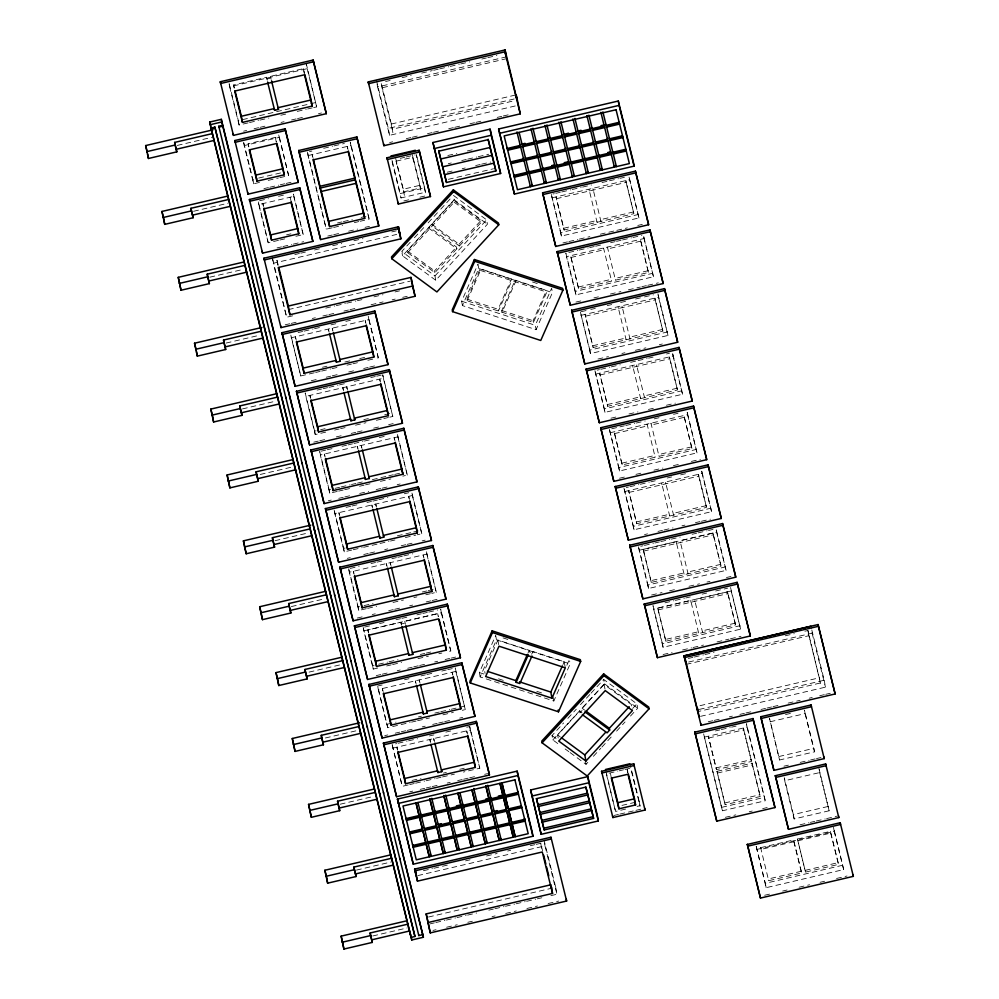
<?xml version="1.0" encoding="UTF-8"?>
<svg xmlns="http://www.w3.org/2000/svg" width="999" height="999" viewBox="0 0 999 999"><rect width="100%" height="100%" fill="white"/><g stroke="black" fill="none" stroke-linecap="round" stroke-linejoin="round"><path stroke-width="0.75" stroke-dasharray="5 3.75" d="M462.437 305.594L461.65 301.236L477.972 264.161L478.758 268.531L462.437 305.594L536.101 329.682L552.422 292.62L551.635 288.249L535.314 325.312L536.101 329.682M515.159 280.17L515.472 281.88L502.11 312.225L501.81 310.514L515.159 280.17L546.465 290.409L546.778 292.12L533.416 322.465L467.12 300.786L466.82 299.076L480.169 268.731L511.476 278.971L511.788 280.682L498.426 311.014L498.126 309.303L511.476 278.971M467.12 300.786L480.482 270.442L480.169 268.731M533.416 322.465L533.116 320.741L546.465 290.409M480.157 676.922L479.37 672.564L495.691 635.489L496.478 639.86L480.157 676.922L553.821 701.011L570.142 663.948L569.617 661.038M565.297 667.856L564.198 661.738L532.892 651.498L533.191 653.209L529.507 652.01L529.208 650.299L497.902 640.059L484.54 670.404L485.089 673.463M527.996 653.059L529.208 650.299M531.668 654.258L532.892 651.498M562.974 664.497L564.198 661.738M566.845 665.284L569.355 659.577M410.189 242.307L401.76 251.461L434.965 275.911L435.739 280.269L487.412 224.213L486.625 219.855L453.421 195.404L454.195 199.763L487.412 224.213M414.41 237.737L423.901 227.435M428.121 222.864L439.722 210.277M440.771 209.128L452.372 196.541M435.739 280.269L402.535 255.819L454.195 199.763M431.905 224.251L459.078 244.256L459.39 246.016L432.217 225.999L431.905 224.251L453.858 200.424L481.031 220.429L481.343 222.19L434.852 272.64L407.667 252.635L407.355 250.874L429.32 227.048L456.493 247.065L456.805 248.813L429.632 228.808L429.32 227.048M407.667 252.635L454.17 202.185L453.858 200.424M434.852 272.64L434.54 270.891L456.493 247.065M459.078 244.256L481.031 220.429M434.965 275.911L486.625 219.855M557.754 743.531L552.834 739.909L552.035 735.539L563.636 722.951M567.857 718.368L576.286 709.215M580.506 704.632L589.997 694.33M591.046 693.181L603.696 679.445L636.9 703.858L637.699 708.229L629.258 717.382M552.834 739.909L604.495 683.816L603.696 679.445M558.191 738.011L557.642 734.952L579.595 711.113L582.067 712.936M579.595 711.113L579.907 712.874L582.492 710.064L582.18 708.303L604.133 684.465L631.293 704.445L632.417 710.576M632.679 708.441L636.9 703.858M570.054 752.572L586.038 764.322L588.149 762.025M593.418 756.305L600.799 748.288M601.848 747.152L611.338 736.85M616.608 731.118L625.037 721.965M234.153 88.024L233.604 84.965L266.558 77.273L267.657 81.743M266.558 77.273L266.87 79.021L270.754 78.122L270.429 76.361L303.384 68.656L304.495 73.127M248.052 122.902L239.098 125L229.658 86.776L307.192 68.669L306.406 64.298L316.646 106.881L313.661 107.567M385.589 81.518L390.097 80.469M402.135 77.66L411.151 75.549M421.678 73.089L432.205 70.629M433.716 70.28L438.224 69.218M439.722 68.869L448.751 66.758M450.249 66.409L459.278 64.298M460.776 63.948L469.805 61.838M481.83 59.028L486.351 57.979M487.849 57.63L496.878 55.519M515.222 105.969L389.548 135.327L377.597 86.95L506.293 56.881M239.098 125L238.324 120.629L315.859 102.51M506.843 58.629L382.018 87.8L392.27 129.246L514.085 100.787M249.538 122.552L258.491 120.467M259.977 120.117L268.931 118.019M280.856 115.235L288.311 113.499M297.265 111.401L306.206 109.316M307.692 108.966L312.175 107.917M177.285 145.417L211.701 137.375M243.619 131.169L246.616 130.469M254.108 128.721L258.591 127.672M260.09 127.323L267.582 125.562M281.056 122.415L284.053 121.716M291.546 119.967L296.041 118.918M297.54 118.569L305.02 116.821M318.506 113.674L321.503 112.974M248.689 146.828L248.139 143.756L275.374 137.4L276.473 141.87M259.478 182.43L253.646 183.791L244.193 145.579L279.183 137.4L278.396 133.029M392.894 132.717L391.333 124.026L516.146 94.868M389.548 135.327L388.311 128.396L517.007 98.327M332.192 227.809L326.286 229.183L308.079 155.569L307.455 152.098L311.888 151.061M323.701 148.302L332.567 146.229M334.041 145.891L344.38 143.469M308.079 155.569L350.911 145.567L350.287 142.095L368.494 215.709L369.118 219.181L366.171 219.867M389.647 142.532L392.669 141.821M406.306 138.636L410.851 137.575M412.375 137.225L419.942 135.452M427.522 133.679L432.067 132.617M433.578 132.268L441.158 130.494M448.726 128.734L453.271 127.66M454.795 127.31L462.362 125.537M469.942 123.776L474.488 122.715M475.999 122.353L483.578 120.579M497.215 117.395L501.76 116.334M503.271 115.984L509.34 114.573M253.646 183.791L252.859 179.42L257.23 178.396M258.691 178.059L280.557 172.952M268.219 180.382L278.421 177.997M279.882 177.66L288.636 175.612L278.758 134.503M263.948 188.611L268.381 187.575M269.867 187.225L278.746 185.152M280.22 184.803L284.665 183.766M286.139 183.416L292.058 182.043M400.349 158.329L404.645 157.318M406.081 156.98L414.697 154.97M396.166 161.176L412.799 157.293L420.392 187.974L403.746 191.858L396.166 161.176L396.79 164.648M193.569 211.288L227.997 203.247M447.864 155.494L456.843 153.396M467.32 150.949L474.812 149.201M259.603 200.737L268.356 198.689M278.559 196.303L284.39 194.942M278.434 240.372L268.219 242.757L258.778 204.545L293.756 196.366L293.344 194.056M448.301 163.674L451.298 162.974M461.775 160.527L466.271 159.478M467.757 159.128L476.748 157.03M478.246 156.681L488.723 154.233M447.24 172.19L453.234 170.792M462.212 168.694L465.209 167.994M475.686 165.547L480.169 164.498M481.668 164.148L490.659 162.05M404.37 195.329L403.271 189.211L419.905 185.327L412.325 154.633M448.389 179.308L493.518 168.769M416.446 156.393L416.133 154.633L425.424 192.245L401.036 197.939L400.249 193.569L424.637 187.874L416.458 154.783M403.858 200.936L411.163 199.238M419.93 197.178L425.774 195.816M286.551 234.852L290.921 233.828M337.475 222.952L341.908 221.928M343.381 221.578L352.247 219.505M361.114 217.432L368.494 215.709M279.882 240.022L285.714 238.661M295.916 236.276L303.209 234.578L293.132 192.894M333.666 227.46L342.532 225.387M354.345 222.627L358.778 221.591M360.252 221.254L364.685 220.217M277.048 247.914L281.493 246.878M282.967 246.528L291.845 244.455M293.319 244.118L303.684 241.696M327.772 236.064L332.242 235.015M333.728 234.678L341.196 232.929M348.651 231.194L357.592 229.096M365.047 227.36L369.518 226.311M638.935 217.944L628.858 176.274L638.935 217.944L561.388 236.064L551.323 194.393L554.295 193.694M555.794 193.344L560.264 192.295M561.75 191.945L570.704 189.86M572.19 189.51L581.143 187.425M582.629 187.075L591.583 184.977M602.022 182.542L607.979 181.144M609.477 180.794L618.418 178.709M619.917 178.359L624.387 177.31M294.83 254.558L299.375 253.496M300.886 253.147L305.432 252.085M314.51 249.962L320.567 248.551M332.679 245.717L341.77 243.594M353.883 240.759L362.962 238.636M391.733 231.918L396.278 230.856M209.865 277.173L242.794 269.48M551.947 197.852L629.482 179.733M292.657 315.834L286.638 317.232L273.289 263.249L396.715 234.415M556.368 198.701L626.148 182.392L625.836 180.632L633.89 213.686L564.11 229.995L556.056 196.94L564.11 229.995M563.786 228.234L596.74 220.542L597.065 222.29L589.01 189.236L589.323 190.996M633.578 211.925L600.624 219.63L600.936 221.391L592.882 188.336L593.194 190.085M561.388 236.064L560.764 232.605L638.311 214.485M562.912 242.944L567.407 241.895M568.906 241.546L577.884 239.435M579.383 239.086L589.872 236.638M600.349 234.191L615.334 230.694M616.833 230.344L627.31 227.897M637.799 225.437L642.295 224.388M288.399 309.603L410.314 281.119M325.774 308.092L334.802 305.981M336.313 305.632L345.342 303.521M346.84 303.172L355.881 301.061M357.38 300.711L361.9 299.65M373.938 296.84L382.967 294.73M395.005 291.92L399.525 290.859M568.843 252.485L577.784 250.399M579.283 250.05L588.224 247.952M589.71 247.602L594.193 246.566M595.679 246.216L601.648 244.817M610.589 242.732L615.059 241.683M616.558 241.333L621.028 240.297M622.527 239.947L631.468 237.849M632.954 237.5L641.907 235.414M643.756 236.538L653.471 276.748L575.936 294.867L566.483 256.656L644.018 238.536L643.606 236.226M570.904 257.492L603.858 249.787L603.546 248.039L611.6 281.081L578.646 288.786L570.591 255.732L578.646 288.786M640.696 241.184L607.742 248.888L607.417 247.128L615.471 280.182L648.426 272.477L640.371 239.435L648.426 272.477M285.19 324.8L289.71 323.751M291.221 323.389L298.751 321.641M312.312 318.469L315.322 317.757M322.852 315.996L327.372 314.947M328.883 314.598L336.413 312.837M343.956 311.076L348.464 310.015M349.975 309.665L357.505 307.904M371.066 304.732L383.117 301.923M392.157 299.812L395.179 299.101M402.709 297.34L407.23 296.291M226.149 343.057L259.078 335.364M298.139 332.53L302.622 331.481M304.108 331.131L313.049 329.046M314.548 328.696L320.517 327.297M330.944 324.862L336.913 323.476M345.866 321.378L350.337 320.329M314.185 372.814L300.761 375.949L291.308 337.737L368.856 319.618L368.231 316.159L378.296 357.829L375.324 358.529M578.334 287.025L611.288 279.333L611.6 281.081M648.114 270.729L615.159 278.421L615.471 280.182M575.936 294.867L575.312 291.396L652.846 273.276M575.948 302.085L583.441 300.337M593.918 297.889L598.413 296.84M610.401 294.031L620.879 291.583M628.371 289.835L640.359 287.038M641.857 286.688L646.341 285.639M647.839 285.289L658.329 282.842M322.502 367.257L326.973 366.208M344.867 362.025L352.322 360.289M359.777 358.541L367.245 356.805M315.672 372.465L320.142 371.416M321.641 371.079L330.582 368.981M332.08 368.631L338.037 367.245M346.99 365.147L351.461 364.111M352.947 363.761L357.43 362.712M367.869 360.277L373.826 358.878M657.916 293.781L667.994 335.452L590.446 353.571L580.369 311.888L589.323 309.802M590.809 309.453L595.292 308.404M607.217 305.619L611.688 304.57M620.641 302.485L626.598 301.086M635.551 299.001L643.006 297.265M644.492 296.915L653.446 294.817M580.993 315.359L658.541 297.24L658.129 294.93M585.426 316.196L655.207 299.9L654.894 298.139L662.949 331.193L593.156 347.502L585.102 314.448L593.156 347.502M311.263 380.719L318.756 378.971M326.248 377.222L330.731 376.173M332.23 375.824L338.224 374.425M348.713 371.978L356.193 370.229M363.686 368.481L368.181 367.42M369.68 367.07L375.674 365.671M317.12 390.109L321.591 389.061M323.077 388.711L327.547 387.674M329.046 387.325L337.987 385.227M339.485 384.89L345.442 383.491M354.395 381.393L361.85 379.657M370.791 377.572L375.274 376.523M376.76 376.173L381.231 375.124M242.445 408.928L275.374 401.236M325.699 432.142L315.259 434.577L305.806 396.366L383.354 378.246L382.729 374.775L392.794 416.458L389.822 417.157M592.844 345.741L625.799 338.037L626.111 339.797L618.056 306.743L618.381 308.504M662.637 329.433L629.682 337.138L629.994 338.886L621.94 305.844L622.252 307.592M590.446 353.571L589.822 350.1L667.369 331.993M597.964 359.041L608.441 356.593M621.927 353.446L624.912 352.747M635.401 350.299L645.891 347.852M659.365 344.692L662.362 343.993M315.259 434.577L314.635 431.106L319.106 430.07M320.604 429.72L325.075 428.671M363.848 419.617L368.319 418.569M384.715 414.735L392.17 412.987M334.64 430.045L339.111 429.008M340.609 428.658L345.08 427.609M355.519 425.174L365.959 422.727M376.398 420.292L382.355 418.893M383.853 418.556L388.324 417.507M672.814 354.046L682.529 394.255L604.982 412.362L594.917 370.691L599.388 369.642M600.874 369.293L609.827 367.207M611.313 366.858L620.267 364.76M630.706 362.325L636.663 360.926M638.161 360.589L647.102 358.491M648.601 358.142L653.071 357.105M666.495 353.958L669.467 353.271M595.541 374.15L673.076 356.044L672.664 353.721M599.962 375L669.742 358.691L669.43 356.93L677.484 389.985L607.704 406.293L599.65 373.239L607.704 406.293M313.786 442.145L318.269 441.096M319.767 440.746L325.761 439.348M336.251 436.9L343.731 435.152M351.223 433.404L355.719 432.355M357.217 432.005L363.211 430.606M373.688 428.146L381.181 426.398M388.673 424.65L393.156 423.601M321.178 451.173L325.649 450.124M327.135 449.775L333.104 448.389M342.045 446.291L346.528 445.254M348.014 444.905L352.485 443.856M353.983 443.506L362.924 441.421M364.423 441.071L370.379 439.672M379.333 437.587L386.788 435.839M337.212 491.458L329.757 493.206L320.304 454.995L397.852 436.875L397.227 433.404L407.292 475.087L402.822 476.136M260.227 474.463L291.658 467.12M607.38 404.533L640.334 396.84L640.659 398.589L632.604 365.534L632.916 367.295M677.172 388.224L644.218 395.929L644.53 397.689L636.475 364.635L636.788 366.396M604.982 412.362L604.358 408.903L681.905 390.784M611.001 418.194L618.493 416.446M628.97 413.986L637.961 411.888M648.438 409.44L655.931 407.692M666.42 405.244L675.399 403.146M329.757 493.206L329.133 489.735L333.604 488.686M335.102 488.336L339.573 487.3M341.059 486.95L350.012 484.852M351.498 484.515L355.969 483.466M357.467 483.116L363.424 481.718M372.377 479.632L387.287 476.148M388.773 475.799L393.256 474.75M394.742 474.4L403.683 472.315M338.698 491.108L343.181 490.072M344.667 489.722L350.637 488.324M359.578 486.238L364.048 485.189M365.547 484.84L370.017 483.791M380.457 481.356L390.896 478.921M687.312 412.662L697.027 452.872L619.48 470.991L609.415 429.308L618.356 427.222M619.855 426.873L624.325 425.824M625.811 425.487L634.765 423.389M636.251 423.039L645.204 420.954M654.145 418.856L661.6 417.12M673.526 414.335L678.009 413.286M610.039 432.779L687.574 414.66L687.162 412.35M614.46 433.616L647.414 425.924L647.102 424.163L655.157 457.217L622.202 464.922L614.148 431.868L622.202 464.922M684.24 417.32L651.286 425.012L650.973 423.264L659.028 456.306L691.982 448.613L683.928 415.559L691.982 448.613M328.284 500.774L331.268 500.074M338.761 498.326L343.256 497.277M344.755 496.928L350.749 495.529M359.727 493.431L368.718 491.321M376.211 489.572L380.694 488.523M382.192 488.174L388.186 486.775M397.177 484.677L400.174 483.978M346.104 507.367L350.587 506.318M352.073 505.969L358.042 504.57M366.983 502.485L371.453 501.436M372.952 501.086L377.422 500.049M378.908 499.7L387.862 497.602M404.258 493.768L408.741 492.732M351.71 550.087L344.255 551.835L334.802 513.611L412.35 495.504L411.725 492.032L421.79 533.716L417.32 534.752M275.025 540.696L307.954 533.004M621.878 463.161L654.832 455.457L655.157 457.217M691.67 446.853L658.716 454.557L659.028 456.306M619.48 470.991L618.856 467.532L696.403 449.413M619.505 478.221L625.499 476.81M635.976 474.363L643.468 472.614M653.958 470.167L662.936 468.069M673.426 465.621L680.918 463.873M691.395 461.413L700.386 459.315M344.255 551.835L343.631 548.364L348.102 547.315M397.315 535.814L412.225 532.33M413.711 531.98L418.181 530.944M353.196 549.737L362.15 547.652M363.636 547.302L378.546 543.818M380.045 543.468L388.986 541.371M390.484 541.033L394.955 539.984M405.394 537.549L415.834 535.102M701.86 471.466L711.563 511.675L634.028 529.782L623.95 488.111L628.421 487.062M629.919 486.713L638.861 484.627M640.359 484.278L649.3 482.18M650.786 481.843L655.269 480.794M667.195 478.009L671.665 476.96M680.619 474.875L688.074 473.126M624.575 491.57L702.11 473.464L701.698 471.141M347.265 558.354L350.262 557.654M363.748 554.507L368.231 553.446M369.73 553.096L375.724 551.698M384.715 549.6L387.712 548.901M401.186 545.754L405.681 544.705M407.18 544.355L413.174 542.957M422.152 540.859L425.149 540.159M628.995 492.42L698.788 476.111L698.463 474.35L706.518 507.405L636.738 523.713L628.683 490.659L636.738 523.713M350.162 568.431L359.116 566.333M371.041 563.548L375.512 562.499M377.01 562.15L382.979 560.764M391.92 558.666L396.391 557.629M397.889 557.28L402.36 556.231M403.846 555.881L412.799 553.796M366.208 608.716L358.753 610.451L349.3 572.24L426.835 554.12L426.211 550.661L436.288 592.332L431.818 593.381M636.425 521.953L669.38 514.26L669.692 516.008L661.638 482.967L661.95 484.715M706.206 505.656L673.251 513.349L673.563 515.109L665.509 482.055L665.834 483.816M634.028 529.782L633.403 526.323L710.938 508.204M291.321 606.58L324.238 598.888M644.53 534.565L647.527 533.866M658.004 531.406L662.499 530.357M663.998 530.007L672.989 527.909M681.967 525.811L684.964 525.112M695.454 522.664L699.949 521.615M701.448 521.266L710.426 519.168M358.753 610.451L358.129 606.992L362.6 605.943M364.086 605.594L373.039 603.508M422.24 592.007L426.723 590.958M428.209 590.609L435.664 588.873M367.694 608.366L376.648 606.268M393.044 602.447L403.484 599.999M413.923 597.564L416.908 596.865M425.849 594.78L430.319 593.731M716.37 530.169L726.086 570.379L648.538 588.498L638.473 546.815L642.944 545.779M644.43 545.429L653.383 543.331M654.869 542.981L659.34 541.945M660.839 541.595L669.78 539.497M671.278 539.148L680.219 537.062M692.145 534.278L696.628 533.229M698.114 532.879L707.067 530.794M708.553 530.444L713.024 529.395M639.098 550.287L716.633 532.167L716.221 529.857M651.261 582.417L643.206 549.375L676.161 541.67L684.215 574.725L683.89 572.964L650.936 580.669L651.261 582.417L721.041 566.121L712.986 533.066L680.032 540.771L680.344 542.519M357.267 618.031L363.261 616.633M372.252 614.522L375.249 613.823M388.723 610.676L393.219 609.627M394.717 609.278L400.711 607.879M409.69 605.781L412.687 605.082M426.173 601.935L430.656 600.886M432.155 600.524L438.149 599.125M643.518 551.123L713.298 534.815L712.986 533.066M364.66 627.047L370.629 625.661M379.583 623.563L384.053 622.527M395.979 619.742L400.449 618.693M401.948 618.344L407.904 616.945M416.858 614.86L421.328 613.811M422.814 613.461L427.297 612.424M428.783 612.075L437.737 609.977M377.722 668.031L373.251 669.08L363.798 630.869L441.333 612.749L440.709 609.278L450.786 650.961L447.802 651.66M368.381 632.567L367.907 629.957L400.861 622.252L401.598 625.237M400.861 622.252L401.173 624.013L405.057 623.101L404.732 621.353L437.687 613.648L438.424 616.633M720.729 564.36L687.774 572.065L688.086 573.813L680.032 540.771M648.538 588.498L647.914 585.027L725.461 566.908M309.103 672.102L342.033 664.41M651.56 595.017L662.037 592.569M669.53 590.821L677.022 589.073M688.998 586.276L699.487 583.828M706.98 582.067L709.964 581.368M726.448 577.522L730.943 576.473M373.251 669.08L372.627 665.609L377.098 664.572M378.584 664.223L387.537 662.125M389.023 661.775L397.977 659.69M420.342 654.47L424.812 653.421M426.311 653.071L430.781 652.022M386.663 665.946L391.146 664.897M392.632 664.547L401.573 662.462M417.982 658.628L428.421 656.193M438.861 653.746L441.845 653.059M664.934 602.822L673.888 600.736M675.374 600.387L684.327 598.301M685.814 597.951L690.284 596.903M702.21 594.118L706.693 593.069M715.634 590.983L727.559 588.199M730.544 587.499L740.621 629.17L663.086 647.29L653.633 609.078L731.168 590.958L730.756 588.648M665.796 641.221L657.742 608.166L690.696 600.461L698.751 633.516L698.438 631.768L665.484 639.46L665.796 641.221L735.576 624.912L727.522 591.858L694.567 599.562L694.892 601.311M376.261 675.599L380.756 674.55M382.255 674.2L388.249 672.802M397.227 670.704L400.224 670.004M407.717 668.256L412.212 667.207M413.711 666.857L418.194 665.809M419.692 665.459L425.686 664.06M434.677 661.95L437.674 661.251M445.154 659.502L449.65 658.453M451.148 658.104L455.644 657.055M658.054 609.927L727.846 593.618L727.522 591.858M382.142 684.977L377.672 686.026L387.749 727.709L399.675 724.924M404.508 679.757L408.991 678.708M420.916 675.923L425.387 674.874M426.885 674.525L432.842 673.139M441.795 671.041L446.266 670.004M447.752 669.655L452.235 668.606M387.749 727.709L378.296 689.497L455.831 671.378L455.207 667.906L465.284 709.59L462.3 710.289M735.264 623.151L702.309 630.856L702.622 632.617L694.567 599.562M663.086 647.29L662.462 643.831L739.997 625.711M663.099 654.52L672.09 652.422M682.567 649.962L691.558 647.864M693.056 647.514L703.546 645.067M717.02 641.92L728.995 639.123M730.494 638.773L740.983 636.313M325.399 737.986L356.83 730.644M387.125 724.238L396.066 722.152M418.431 716.92L421.416 716.221M434.84 713.086L439.31 712.05M440.796 711.7L449.75 709.602M451.236 709.253L464.66 706.118M401.161 724.575L410.114 722.477M411.6 722.127L416.071 721.091M417.57 720.741L429.495 717.956M442.919 714.809L453.359 712.374M688.311 658.441L692.856 657.379M694.367 657.03L703.458 654.907M704.969 654.545L714.048 652.422M785.214 635.801L794.305 633.678M804.907 631.206L807.929 630.494L821.178 686.425M688.711 662.012L812.125 633.166L811.126 627.622M686.226 664.372L808.865 635.714L820.554 682.954L697.901 711.613M384.765 735.626L387.762 734.927M395.254 733.179L399.75 732.13M401.248 731.78L405.744 730.731M407.23 730.381L413.224 728.983M422.215 726.885L425.212 726.186M432.692 724.425L437.187 723.376M438.686 723.026L443.181 721.977M444.68 721.628L450.674 720.229M459.652 718.131L462.649 717.432M408.204 784.939L402.247 786.338L392.17 744.655L396.64 743.606M398.126 743.256L407.08 741.171M408.566 740.821L417.52 738.736M429.445 735.938L433.916 734.902M445.854 732.105L453.309 730.369M466.72 727.235L469.705 726.535L479.782 768.219L463.374 772.052M392.794 748.126L470.329 730.007L469.705 726.535M699.999 705.681L819.617 677.734M699.3 709.415L824.225 680.219L811.625 629.233M412.05 780.431L421.004 778.333M443.369 773.114L446.353 772.414M459.777 769.28L464.248 768.231M700.549 716.345L825.474 687.15L824.225 680.219M409.702 784.59L414.173 783.541M415.659 783.191L424.612 781.106M426.098 780.756L435.052 778.671M436.538 778.321L441.009 777.272M442.507 776.922L454.433 774.138M340.197 804.22L373.114 796.528M708.266 721.765L712.786 720.716M714.297 720.366L720.316 718.955M729.357 716.845L732.379 716.133M739.909 714.372L744.43 713.323M745.941 712.974L753.471 711.213M761.001 709.452L765.521 708.391M767.032 708.041L771.553 706.98M773.051 706.63L779.083 705.219M788.124 703.109L800.174 700.299M809.215 698.189L812.224 697.477M819.754 695.716L824.275 694.667M825.786 694.305L830.306 693.256M409.752 791.807L412.749 791.108M420.229 789.36L424.725 788.311M426.223 787.961L430.719 786.912M432.217 786.563L438.211 785.152M447.19 783.054L450.187 782.354M457.679 780.606L462.175 779.557M463.673 779.208L468.156 778.159M469.655 777.809L475.649 776.41M484.64 774.312L487.637 773.613M715.409 730.943L719.829 729.907M721.315 729.557L730.169 727.497M731.655 727.147L736.088 726.111M785.526 714.56L791.358 713.199M704.208 737.175L747.052 727.16L746.428 723.701L765.246 800.786L722.414 810.788L703.583 733.703L722.414 810.788M770.117 721.778L805.107 713.598L804.482 710.127L814.56 751.81L779.57 759.989L769.492 718.306L779.57 759.989M708.641 738.011L743.718 729.819L743.406 728.059L751.535 761.438L716.458 769.63L708.316 736.263L716.458 769.63M609.165 773.164L617.769 771.153M619.205 770.816L623.513 769.804M624.949 769.467L630.694 768.131L639.984 805.731L637.112 806.405M716.133 767.881L751.223 759.677M778.945 756.518L813.935 748.338M716.995 771.34L752.072 763.136L759.889 794.754L760.214 796.515L725.124 804.707L716.995 771.34L725.124 804.707M717.307 773.089L752.397 764.897L752.072 763.136M783.953 766.183L788.398 765.147M800.236 762.387L809.115 760.314M810.589 759.964L815.034 758.928M816.508 758.578L820.941 757.542M621.977 805.394L639.198 801.373L630.269 765.271M356.481 870.092L390.909 862.05M625.636 809.09L615.596 811.438L606.293 773.825L606.605 775.586M614.035 815.459L618.418 814.435M619.88 814.085L634.49 810.676M635.951 810.339L641.795 808.965M818.905 768.194L829.133 810.776L794.155 818.943L784.702 780.731L819.692 772.564L819.168 769.655M423.426 870.703L432.442 868.593M433.953 868.243L448.988 864.734M465.534 860.863L470.042 859.814M486.588 855.943L497.115 853.483M507.642 851.023L510.651 850.324M530.194 845.753L534.715 844.704M536.213 844.342L540.721 843.293L542.557 850.698M724.812 802.959L759.889 794.754M417.807 875.586L544.992 845.866L544.492 843.094M721.79 807.317L764.622 797.314M725.386 817.319L735.826 814.884M749.25 811.75L752.235 811.051M762.674 808.616L767.145 807.567M794.155 818.943L793.368 814.585L828.346 806.405M800.012 824.799L808.89 822.726M810.376 822.389L814.809 821.353M816.295 821.003L825.174 818.93M826.648 818.581L837.012 816.158M428.521 917.02L555.706 887.299L544.118 840.446M372.777 935.976L407.192 927.934M429.77 923.95L434.315 922.889M435.826 922.539L444.917 920.416M446.428 920.067L455.507 917.944M457.03 917.582L466.108 915.459M467.619 915.109L476.71 912.986M488.823 910.151L493.369 909.09M494.88 908.74L503.958 906.617M505.482 906.268L514.56 904.145M516.071 903.783L525.162 901.66M526.673 901.31L535.764 899.187M537.275 898.838L541.82 897.776M550.899 895.653L556.955 894.242L555.706 887.299M760.639 847.664L793.593 839.959L801.648 873.014L768.693 880.706L760.639 847.664L760.951 849.412L793.905 841.72L793.593 839.959M797.464 839.048L830.419 831.355L838.161 862.649L838.473 864.41L805.519 872.102L797.464 839.048L805.519 872.102M756.693 849.475L834.227 831.355L833.441 826.985L843.68 869.567L766.133 887.686L755.906 845.104M797.776 840.808L830.731 833.104L830.419 831.355M432.979 930.431L436.014 929.719M446.615 927.247L457.217 924.762M467.819 922.289L472.365 921.228M492.07 916.62L495.092 915.921M505.706 913.436L516.308 910.963M526.91 908.478L537.524 906.006M548.126 903.533L558.728 901.048M801.323 871.253L768.368 878.958L768.693 880.706M805.206 870.354L838.161 862.649M766.133 887.686L765.346 883.316L842.894 865.196M764.66 895.254L772.152 893.506M782.629 891.058L787.125 890.009M799.113 887.212L809.59 884.764M820.079 882.304L824.575 881.255M836.55 878.458L847.04 876.011M532.479 281.98L538.374 283.916M478.758 268.531L552.422 292.62M480.482 270.442L546.778 292.12M466.82 299.076L498.126 309.303M501.81 310.514L533.116 320.741M461.65 301.236L535.314 325.312M503.059 637.899L508.953 639.822M496.478 639.86L570.142 663.948M479.37 672.564L483.791 674M498.526 678.821L504.42 680.756M536.825 691.345L542.719 693.281M454.17 202.185L481.343 222.19M407.355 250.874L434.54 270.891M604.495 683.816L637.699 708.229M582.18 708.303L584.64 710.127M557.642 734.952L560.102 736.775M552.035 735.539L556.955 739.16M565.134 748.95L568.818 751.66M812.125 633.166L825.474 687.15M805.107 713.598L814.56 751.81M819.692 772.564L829.133 810.776M834.227 831.355L843.68 869.567M830.731 833.104L838.473 864.41M793.368 814.585L784.277 777.834L784.702 780.731M793.905 841.72L801.648 873.014M644.018 238.536L653.471 276.748M658.541 297.24L667.994 335.452M673.076 356.044L682.529 394.255M687.574 414.66L697.027 452.872M702.11 473.464L711.563 511.675M716.633 532.167L726.086 570.379M731.168 590.958L740.621 629.17M626.148 182.392L633.89 213.686M655.207 299.9L662.949 331.193M669.742 358.691L677.484 389.985M698.788 476.111L706.518 507.405M713.298 534.815L721.041 566.121M727.846 593.618L735.576 624.912M747.052 727.16L765.246 800.786M743.718 729.819L751.535 761.438M752.397 764.897L760.214 796.515M756.268 846.578L765.346 883.316M643.206 549.375L650.936 580.669M657.742 608.166L665.484 639.46M551.323 194.393L560.764 232.605M575.312 291.396L565.859 253.184L566.483 256.656M580.369 311.888L589.822 350.1M594.917 370.691L604.358 408.903M609.415 429.308L618.856 467.532M623.95 488.111L633.403 526.323M638.473 546.815L647.914 585.027M662.462 643.831L653.009 605.619L653.633 609.078M627.247 769.592L627.959 772.514M605.881 770.966L615.908 813.186M391.333 124.026L381.081 82.567L382.642 91.259M376.348 80.02L388.311 128.396M395.679 158.516L403.271 189.211M392.07 160.477L400.249 193.569M392.108 161.838L401.036 197.939M544.992 845.866L556.955 894.242M350.911 145.567L369.118 219.181M348.014 149.463L347.265 146.453L347.977 150.374M307.192 68.669L316.646 106.881M368.856 319.618L378.296 357.829M383.354 378.246L392.794 416.458M397.852 436.875L407.292 475.087M412.35 495.504L421.79 533.716M426.835 554.12L436.288 592.332M441.333 612.749L450.786 650.961M455.831 671.378L465.284 709.59M470.329 730.007L479.782 768.219M365.946 323.501L365.209 320.517L365.671 323.127M380.444 382.13L379.707 379.145L380.169 381.755M394.942 440.746L394.205 437.774L394.667 440.384M409.44 499.375L408.703 496.391L409.165 499.013M423.938 558.004L423.189 555.019L423.663 557.629M452.922 675.249L452.185 672.277L452.897 676.186M467.42 733.878L466.683 730.906L467.395 734.814M312.937 157.667L312.188 154.658L312.662 157.268M307.455 152.098L326.286 229.183M270.429 76.361L271.166 79.346M332.992 331.193L332.255 328.221L332.567 329.97L328.696 330.881L328.371 329.121L329.108 332.105M347.49 389.822L346.753 386.838L347.065 388.599L343.181 389.51L342.869 387.749L343.606 390.734M361.988 448.451L361.251 445.467L361.563 447.227L357.679 448.126L357.367 446.378L358.104 449.35M376.486 507.08L375.749 504.095L376.061 505.856L372.177 506.755L371.865 505.007L372.602 507.979M390.984 565.696L390.234 562.724L390.559 564.472L386.675 565.384L386.363 563.623L387.1 566.608M404.732 621.353L405.469 624.325M419.967 682.954L419.23 679.969L419.555 681.73L415.671 682.629L415.359 680.881L416.096 683.865M434.465 741.583L433.728 738.598L434.053 740.359L430.169 741.258L429.857 739.51L430.594 742.482M279.183 137.4L288.636 175.612M293.756 196.366L303.209 234.578M291.221 201.736L290.122 197.265L290.821 201.174M233.604 84.965L234.34 87.949M248.139 143.756L248.876 146.741M277.023 260.277L278.484 266.184M263.624 206.606L262.887 203.621L263.586 207.542M296.154 339.81L295.417 336.825L295.891 339.435M310.652 398.426L309.915 395.454L310.389 398.064M325.15 457.055L324.413 454.07L324.887 456.693M339.648 515.684L338.911 512.699L339.385 515.309M354.146 574.313L353.409 571.328L353.883 573.938M367.907 629.957L368.643 632.929M383.141 691.558L382.405 688.586L382.867 691.196M397.639 750.187L396.903 747.202L397.602 751.123M229.233 83.879L238.324 120.629M243.768 142.682L252.859 179.42M272.789 259.315L286.638 317.232M314.635 431.106L305.182 392.894L305.806 396.366M329.133 489.735L319.68 451.523L320.304 454.995M334.178 510.152L343.631 548.364M348.676 568.781L358.129 606.992M363.174 627.397L372.627 665.609M392.17 744.655L402.247 786.338M604.133 684.465L604.969 689.06M585.239 759.952L586.038 764.322M807.929 630.494L809.49 639.185M690.696 600.461L691.008 602.222M676.161 541.67L676.473 543.431M639.198 801.373L640.309 807.492M627.16 769.655L627.709 772.714M610.514 773.551L611.338 778.134M553.034 696.653L553.821 701.011M424.637 187.874L425.749 193.993M540.721 843.293L542.032 850.536M419.905 185.327L421.016 191.446M412.799 157.293L413.424 160.752M497.902 640.059L498.726 644.655M377.098 84.178L377.597 86.95M437.687 613.648L438.161 616.258M303.384 68.656L304.483 74.788M377.884 687.187L378.296 689.497M275.374 137.4L276.199 141.995M363.386 628.558L363.798 630.869M348.888 569.929L349.3 572.24M334.39 511.301L334.802 513.611M300.761 375.949L290.684 334.265L291.308 337.737M276.923 260.252L277.959 266.046M272.04 256.318L273.289 263.249M268.219 242.757L258.154 201.074L258.778 204.545M243.669 142.67L244.193 145.579M229.133 83.866L229.658 86.776M402.023 252.909L402.535 255.819"/><path stroke-width="1.5" d="M474.413 259.503L452.235 309.865L452.547 311.626L540.759 340.472L562.937 290.097L562.624 288.336L474.413 259.503L474.725 261.251L452.547 311.626M492.132 630.831L469.955 681.193L470.267 682.954L558.491 711.8L580.669 661.425L580.357 659.677L492.132 630.831L492.457 632.579L470.267 682.954M531.98 655.968L519.842 683.553L516.158 682.342L515.846 680.631L527.385 654.432M516.158 682.342L528.296 654.77M551.935 698.201L565.297 667.856L499.001 646.178L485.639 676.523L551.935 698.201L550.836 692.082L562.375 665.871M453.346 189.847L391.471 256.98L391.783 258.729L436.913 291.945L498.776 224.812L498.464 223.064L453.346 189.847L453.658 191.596L498.776 224.812M391.783 258.729L453.658 191.596M603.646 673.9L541.783 741.071L542.095 742.831L587.212 775.998L649.075 708.815L648.751 707.067L603.646 673.9L603.958 675.649L649.075 708.815M542.095 742.831L603.958 675.649M585.926 761.051L558.753 741.083L605.244 690.596L632.417 710.576L585.926 761.051L584.802 754.932L605.719 732.23M582.38 714.685L607.08 732.841L609.665 730.044L609.34 728.283L629.208 706.718M220.304 81.743L313.162 60.04L326.311 113.674L233.454 135.377L220.304 81.743L220.617 83.491L313.486 61.801L313.162 60.04M368.244 81.918L505.044 49.95L517.082 100.087L516.146 94.868L517.007 98.327L520.254 113.849L383.903 145.704L368.244 81.918L368.556 83.666L504.92 51.811L504.595 50.05L506.293 56.881L505.044 49.95M221.316 119.331L221.79 121.978L210.165 124.7L209.69 122.053L221.316 119.331L423.401 937.262L411.763 939.984L393.369 865.097L355.544 873.925L356.019 876.535L327.647 883.166L324.862 870.254L390.709 854.869M311.401 101.486L312.225 106.081L242.445 122.39L241.346 116.259L274.3 108.566L274.613 110.315L278.484 109.415L278.172 107.655L311.126 99.962L304.857 74.625M214.872 127.173L211.001 128.072L211.151 128.933L411.064 937.374L414.947 936.475L214.872 127.173L414.947 936.475M222.627 125.362L222.777 126.211L218.906 127.123L218.756 126.261L222.627 125.362L221.79 121.978M211.151 128.933L215.035 128.022M176.336 149.251L214.161 140.409L212.475 133.579L174.65 142.407L176.811 151.86L148.439 158.479L145.654 145.567L213.012 129.833M146.753 151.648L175.125 145.017L174.65 142.407M234.84 140.534L285.152 128.784L298.289 182.417L247.989 194.168L234.84 140.534L235.165 142.283L285.464 130.532L285.152 128.784M298.726 150.524L356.88 136.938L378.471 224.226L378.783 225.974L320.629 239.56L298.726 150.524L320.629 239.56M299.051 152.285L357.205 138.699L356.88 136.938M283.391 170.23L284.216 174.813L256.98 181.181L255.881 175.062L283.117 168.694L276.848 143.357M432.929 142.507L490.084 129.146L500.636 173.489L443.481 186.838L432.929 142.507L442.008 179.246M498.626 128.983L618.294 101.024L633.316 161.751L634.103 166.121L514.423 194.081L498.626 128.983L514.423 194.081M390.946 155.969L415.347 150.275M387 157.78L419.155 150.275L430.482 196.553L398.326 204.058L387 157.78L387.325 159.54L419.468 152.023L419.155 150.275M228.771 199.45L190.946 208.292L193.107 217.732L164.735 224.363L161.95 211.451L227.797 196.066M434.028 148.626L491.183 135.277L490.084 129.146M499.413 133.354L619.08 105.382L618.294 101.024M163.049 217.532L191.408 210.901L190.946 208.292M249.425 199.5L299.737 187.737L312.874 241.371L262.575 253.134L249.425 199.5L249.738 201.249L300.05 189.498L299.737 187.737M192.632 215.122L230.457 206.293M320.317 188.024L355.407 179.832L356.256 183.292L321.178 191.483L320.317 188.024L320.005 186.276L355.095 178.072L348.389 150.974M440.696 159.003L490.097 147.465M525.074 143.369L522.065 144.068L522.227 144.967L534.24 142.17L534.078 141.271M568.543 133.217L564.035 134.266L564.198 135.165L576.211 132.355L576.048 131.456M581.031 130.295L578.034 130.994L578.196 131.893L590.197 129.096L590.034 128.197M601.023 125.624L604.02 124.925L604.183 125.824L592.182 128.621L588.911 115.16L589.073 116.059M520.079 144.53L520.242 145.429L507.242 148.476L507.092 147.577M533.116 129.133L532.954 128.234L536.226 141.696L548.226 138.898L548.064 137.999M547.102 125.862L546.94 124.962L550.212 138.436L562.212 135.627L562.05 134.728M602.897 111.888L606.168 125.362L619.168 122.315M520.516 146.304L507.529 149.338L507.692 150.237L520.679 147.203L520.516 146.304L523.576 158.891L510.576 161.925L510.414 161.026M522.502 145.842L534.515 143.032L537.562 155.619L525.561 158.429L522.502 145.842L522.664 146.741L534.677 143.931L534.515 143.032M536.5 142.57L548.501 139.773L551.548 152.347L539.547 155.157L536.5 142.57L536.663 143.469L548.663 140.672L548.501 139.773M550.486 139.311L562.487 136.501L565.546 149.076L553.533 151.885L550.486 139.311L550.649 140.21L562.649 137.4L562.487 136.501M564.472 136.039L576.485 133.229L579.532 145.817L567.532 148.614L564.472 136.039L564.635 136.938L576.648 134.128L576.485 133.229M578.471 132.767L590.471 129.957L593.518 142.545L581.518 145.355L578.471 132.767L578.633 133.666L590.634 130.857L590.471 129.957M592.457 129.495L604.457 126.698L607.517 139.273L595.504 142.083L592.457 129.495L592.619 130.394L604.62 127.597L604.457 126.698M606.443 126.224L619.442 123.189L619.605 124.088L606.605 127.123L606.443 126.224L609.502 138.811L622.489 135.777M444.567 174.65L493.968 163.112M523.851 159.765L510.851 162.8L511.013 163.699L524.013 160.664L523.851 159.765L526.898 172.34L513.898 175.374M525.836 159.291L537.837 156.493L540.884 169.068L528.883 171.878L525.836 159.291L525.998 160.19L537.999 157.392L537.837 156.493M539.822 156.031L551.823 153.222L554.882 165.809L542.869 168.606L539.822 156.031L539.984 156.93L551.985 154.121L551.823 153.222M553.808 152.76L565.821 149.95L568.868 162.537L556.868 165.347L553.808 152.76L553.97 153.659L565.983 150.849L565.821 149.95M567.807 149.488L579.807 146.691L582.854 159.266L570.854 162.075L567.807 149.488L567.969 150.387L579.969 147.59L579.807 146.691M581.793 146.216L593.793 143.419L596.853 155.994L584.84 158.804L581.793 146.216L581.955 147.115L593.955 144.318L593.793 143.419M595.779 142.957L607.792 140.147L610.839 152.735L598.838 155.532L595.779 142.957L595.941 143.856L607.954 141.046L607.792 140.147M609.777 139.685L622.764 136.651L622.926 137.55L609.939 140.584L609.777 139.685L612.824 152.26L625.824 149.226M495.904 170.929L488.161 139.635L438.761 151.174L446.503 182.467L495.904 170.929L492.032 154.895M551.71 165.609L554.72 164.91L554.882 165.809M564.21 162.687L568.706 161.638L568.868 162.537M607.679 152.535L610.676 151.836L610.839 152.735M527.172 173.214L514.173 176.249L514.335 177.148L527.335 174.113L527.172 173.214L530.444 186.688L530.282 185.789L532.267 185.315L532.43 186.214L529.158 172.752L541.171 169.942L544.43 183.416L544.268 182.517L546.253 182.055L546.416 182.954L543.156 169.48L555.157 166.683L558.429 180.145L558.266 179.246L560.252 178.784L560.414 179.683L557.142 166.209L569.143 163.411L572.415 176.873L572.252 175.974L574.238 175.512L574.4 176.411L571.128 162.949L583.129 160.14L586.401 173.614L586.238 172.715L588.224 172.24L588.386 173.139L585.127 159.678L597.127 156.868L600.399 170.342L600.237 169.443L602.222 168.981L602.385 169.88L599.113 156.406L611.113 153.609L614.385 167.07L614.223 166.171L616.208 165.709L616.371 166.608L613.099 153.134L626.098 150.1L626.261 150.999L613.261 154.033L613.099 153.134M297.852 228.559L298.788 233.778L271.566 240.147L270.617 234.915L297.852 228.559L291.221 201.736M363.761 213.162L364.71 218.381L329.62 226.573L328.683 221.353L363.761 213.162L356.318 183.042M245.055 265.334L207.23 274.176L209.39 283.616L181.019 290.247L178.247 277.335L244.093 261.95M542.594 192.807L635.451 171.116L648.276 222.989L648.601 224.75L555.731 246.441L542.594 192.807L555.731 246.441M398.476 226.773L399.725 233.704L398.027 226.873L398.351 228.634L264.26 259.965L263.948 258.204L398.476 226.773L400.874 238.836L278.221 267.495L289.91 314.735L412.55 286.076L410.989 277.385L288.336 306.044L289.91 314.735M542.907 194.568L635.764 172.864L635.451 171.116M179.333 283.416L207.705 276.785L207.23 274.176M208.928 281.006L246.753 272.165M557.13 251.611L649.987 229.907L662.824 281.793L663.136 283.541L570.279 305.244L557.13 251.611L570.279 305.244M557.442 253.359L650.312 231.668L649.987 229.907M261.351 331.218L223.526 340.06L225.687 349.5L197.315 356.131L194.53 343.219L261.875 327.472M263.948 258.204L280.994 327.61L415.072 296.278L410.989 277.385M195.629 349.288L223.988 342.669L223.526 340.06M281.968 332.692L374.825 311.001L387.649 362.874L387.962 364.635L295.105 386.326L281.968 332.692L295.105 386.326M225.212 346.89L263.037 338.049M282.28 334.453L375.137 312.749L374.825 311.001M372.939 351.81L373.888 357.03L304.096 373.339L303.159 368.119L336.114 360.414L336.426 362.175L340.309 361.263L339.985 359.515L372.939 351.81L366.308 324.987M571.653 310.314L664.51 288.624L677.334 340.497L677.659 342.257L584.79 363.948L571.653 310.314L584.79 363.948M571.965 312.075L664.822 290.372L664.51 288.624M277.635 397.09L239.81 405.931L241.97 415.372L213.611 422.003L210.826 409.091L276.673 393.706M296.466 391.321L389.323 369.63L402.147 421.503L402.46 423.251L309.603 444.955L296.466 391.321L309.603 444.955M296.778 393.082L389.635 371.378L389.323 369.63M211.913 415.172L240.284 408.541L239.81 405.931M241.508 412.762L279.333 403.933M318.594 431.968L317.657 426.748L350.612 419.043L350.924 420.804L354.807 419.892L354.483 418.144L387.437 410.439L388.386 415.659L318.594 431.968L310.851 400.674L380.644 384.365L388.386 415.659M586.188 369.118L679.045 347.415L691.882 399.288L692.195 401.049L599.338 422.739L586.188 369.118L599.338 422.739M586.5 370.866L679.37 349.175L679.045 347.415M310.951 449.95L403.821 428.246L416.645 480.132L416.958 481.88L324.101 503.583L310.951 449.95L324.101 503.583M311.276 451.698L404.133 430.007L403.821 428.246M293.931 462.974L256.106 471.815L258.266 481.256L229.895 487.887L227.11 474.975L292.969 459.59M228.209 481.056L256.581 474.425L256.106 471.815M257.792 478.646L295.617 469.805M401.935 469.068L402.884 474.288L333.092 490.596L332.155 485.377L365.11 477.672L365.422 479.42L369.305 478.521L368.981 476.76L401.935 469.068L395.304 442.245M600.686 427.734L693.543 406.044L706.368 457.917L706.693 459.677L613.836 481.368L600.686 427.734L613.836 481.368M600.998 429.495L693.855 407.792L693.543 406.044M325.449 508.578L418.319 486.875L431.143 538.748L431.456 540.509L338.599 562.212L325.449 508.578L338.599 562.212M325.774 510.327L418.631 488.636L418.319 486.875M310.227 528.858L272.402 537.699L274.563 547.14L246.191 553.771L243.406 540.859L310.751 525.124M244.505 546.94L272.864 540.309L272.402 537.699M274.088 544.53L311.913 535.689M347.59 549.225L346.653 543.993L379.608 536.301L379.92 538.049L383.803 537.15L383.479 535.389L416.433 527.697L417.382 532.917L347.59 549.225L339.847 517.919L409.64 501.623L417.382 532.917M615.222 486.538L708.079 464.835L720.916 516.708L721.228 518.469L628.371 540.172L615.222 486.538L628.371 540.172M615.546 488.286L708.403 466.595L708.079 464.835M339.947 567.195L432.817 545.504L445.641 597.377L445.954 599.138L353.097 620.829L339.947 567.195L353.097 620.829M340.272 568.955L433.129 547.252L432.817 545.504M326.511 594.742L288.686 603.571L290.846 613.024L262.475 619.642L259.703 606.73L325.549 591.346M260.789 612.812L289.161 606.181L288.686 603.571M290.384 610.414L328.209 601.573M430.931 586.313L431.868 591.545L362.088 607.842L361.151 602.622L394.106 594.917L394.418 596.678L398.289 595.766L397.977 594.018L430.931 586.313L424.3 559.49M629.745 545.242L722.602 523.551L735.426 575.424L735.751 577.185L642.881 598.876L629.745 545.242L642.881 598.876M630.057 547.002L722.914 525.299L722.602 523.551M354.445 625.824L447.302 604.133L460.139 656.006L460.452 657.767L367.595 679.457L354.445 625.824L367.595 679.457M354.77 627.584L447.627 605.881L447.302 604.133M342.807 660.614L304.982 669.455L307.143 678.895L278.771 685.526L275.986 672.614L341.833 657.23M277.085 678.696L305.444 672.065L304.982 669.455M306.668 676.286L344.493 667.457M445.429 644.942L446.366 650.162L376.586 666.47L375.649 661.251L408.603 653.546L408.916 655.307L412.787 654.395L412.475 652.647L445.429 644.942L439.16 619.605M644.28 604.033L737.137 582.342L749.974 634.215L750.286 635.976L657.429 657.667L644.28 604.033L657.429 657.667M644.592 605.794L737.462 584.09L737.137 582.342M368.943 684.452L461.8 662.749L474.637 714.635L474.95 716.383L382.093 738.086L368.943 684.452L382.093 738.086M369.255 686.201L462.125 664.51L461.8 662.749M359.091 726.498L321.266 735.339L323.426 744.779L295.067 751.41L292.282 738.498L359.628 722.764M460.164 704.869L460.864 708.791L391.084 725.099L390.147 719.879L423.101 712.175L423.414 713.935L427.285 713.024L426.973 711.276L459.927 703.571L453.296 676.748M293.369 744.58L321.74 737.949L321.266 735.339M684.003 655.881L818.094 624.55L835.139 693.955L701.048 725.286L684.003 655.881L684.327 657.629L818.406 626.298L818.094 624.55M810.876 626.236L684.452 655.769L685.701 662.712M322.964 742.17L360.789 733.328M383.441 743.081L476.298 721.378L489.135 773.263L489.448 775.012L396.591 796.715L383.441 743.081L396.591 796.715M383.753 744.829L476.623 723.139L476.298 721.378M405.582 783.728L404.645 778.496L437.599 770.803L437.912 772.552L441.783 771.653L441.471 769.892L474.425 762.2L475.362 767.419L405.582 783.728L397.839 752.434L467.632 736.126L475.362 767.419M393.032 863.723L375.387 792.382L337.562 801.223L339.722 810.664L311.351 817.294L308.566 804.382L374.425 788.985M309.665 810.451L338.037 803.833L337.562 801.223M339.248 808.054L377.073 799.212M397.465 799.088L517.145 771.128L532.167 831.867L532.942 836.238L413.274 864.197L397.465 799.088L413.274 864.197M694.867 732.13L753.021 718.543L774.6 805.818L774.912 807.579L716.758 821.166L694.867 732.13L716.758 821.166M760.776 716.733L811.076 704.969L824.225 758.603L773.913 770.366L760.776 716.733L773.913 770.366M695.179 733.89L753.333 720.291L753.021 718.543M761.088 718.481L811.388 706.73L811.076 704.969M398.251 803.458L517.932 775.499L517.145 771.128M605.506 769.467L629.907 763.76M601.56 771.278L633.716 763.76L645.029 810.039L612.887 817.557L601.56 771.278L601.885 773.026L634.028 765.521L633.716 763.76M456.393 805.893L460.901 804.844L458.141 793.668M485.876 799L488.886 798.301L485.776 785.726L489.048 799.2L477.035 802.01L473.763 788.536L473.926 789.435M498.364 796.078L502.872 795.029L500.112 783.865M406.094 818.581L419.093 815.546L416.171 803.471M417.969 802.509L421.079 815.084L433.079 812.274L429.807 798.813L433.079 812.274M431.955 799.237L431.793 798.338L435.064 811.812L447.077 809.003L443.806 795.541L447.077 809.003M445.791 795.079L449.063 808.541L461.063 805.731L460.901 804.844M459.94 792.707L463.049 805.269L475.049 802.472L472.127 790.396M487.924 786.163L487.762 785.264L491.033 798.738L503.034 795.928L502.872 795.029M501.91 782.904L505.019 795.466L518.019 792.432L517.857 791.533L518.294 793.306L518.456 794.205L505.457 797.239L508.341 808.915L521.341 805.881M530.619 789.972L587.774 776.623L597.227 814.834L598.326 820.953L541.171 834.315L530.619 789.972L541.171 834.315M419.368 816.42L406.368 819.455L406.531 820.354L419.53 817.319L419.368 816.42L422.415 828.995L409.428 832.03M421.353 815.946L433.354 813.149L436.413 825.723L424.4 828.533L421.353 815.946L421.516 816.845L433.516 814.048L433.354 813.149M435.339 812.686L447.352 809.877L450.399 822.464L438.399 825.261L435.339 812.686L435.502 813.586L447.515 810.776L447.352 809.877M449.338 809.415L461.338 806.605L464.385 819.192L452.385 822.002L449.338 809.415L449.5 810.314L461.501 807.504L461.338 806.605M463.324 806.143L475.324 803.346L478.384 815.921L466.371 818.73L463.324 806.143L463.486 807.042L475.487 804.245L475.324 803.346M477.31 802.871L489.323 800.074L492.37 812.649L480.369 815.459L477.31 802.871L477.472 803.77L489.485 800.973L489.323 800.074M491.308 799.612L503.309 796.802L506.356 809.39L494.355 812.187L491.308 799.612L491.471 800.511L503.471 797.702L503.309 796.802M505.457 797.239L505.294 796.34L518.294 793.306M531.73 796.103L588.873 782.741L587.774 776.623M536.463 798.651L585.851 787.112L587.474 793.181L593.593 818.406L544.193 829.944L536.463 798.651L544.193 829.944M441.233 823.663L438.236 824.362L438.399 825.261M497.19 810.589L494.193 811.288L494.355 812.187M422.702 829.869L409.702 832.904L409.865 833.803L422.864 830.768L422.702 829.869L425.749 842.457L412.749 845.491L412.587 844.592M424.687 829.407L436.688 826.598L439.735 839.185L427.734 841.982L424.687 829.407L424.85 830.306L436.85 827.497L436.688 826.598M438.673 826.136L450.674 823.338L453.721 835.913L441.72 838.723L438.673 826.136L438.836 827.035L450.836 824.237L450.674 823.338M452.659 822.864L464.66 820.067L467.719 832.642L455.706 835.451L452.659 822.864L452.822 823.763L464.822 820.966L464.66 820.067M466.645 819.605L478.658 816.795L481.705 829.382L469.705 832.179L466.645 819.605L466.808 820.504L478.821 817.694L478.658 816.795M480.644 816.333L492.644 813.523L495.691 826.111L483.691 828.908L480.644 816.333L480.806 817.232L492.807 814.422L492.644 813.523M494.63 813.061L506.63 810.264L509.69 822.839L497.677 825.649L494.63 813.061L494.792 813.96L506.793 811.151L506.63 810.264M508.778 810.689L508.616 809.789L521.615 806.755L521.778 807.654L508.778 810.689L511.675 822.377L524.675 819.342L524.512 818.443L525.112 821.116L512.112 824.15L515.222 836.712L511.95 823.251L524.95 820.216M538.074 804.719L587.474 793.181M538.386 806.468L587.787 794.929M540.009 812.537L589.41 800.998M540.322 814.297L589.722 802.759M426.024 843.331L413.024 846.365L413.186 847.264L426.186 844.23L426.024 843.331L429.295 856.792L426.186 844.23M440.172 840.958L428.171 843.755L428.009 842.856L440.01 840.059L443.281 853.521L440.01 840.059M454.17 837.686L442.157 840.496L441.995 839.597L454.008 836.787L457.267 850.249L454.008 836.787M468.156 834.415L456.156 837.224L455.994 836.325L467.994 833.516L471.266 846.99L467.994 833.516M482.142 831.143L470.142 833.953L469.98 833.054L481.98 830.244L485.252 843.718L481.98 830.244M496.128 827.884L484.128 830.681L483.966 829.782L495.979 826.985L499.238 840.446L495.979 826.985M510.127 824.612L498.114 827.422L497.964 826.523L509.965 823.713L513.236 837.174L509.965 823.713M541.945 820.366L591.346 808.828M634.465 798.813L635.576 804.932L618.93 808.828L617.832 802.709L634.465 798.813L628.321 773.975M542.257 822.127L591.658 810.576M356.019 876.535L353.858 867.095L391.683 858.253M325.949 876.335L354.32 869.704M543.881 828.196L593.281 816.645M429.133 855.893L431.118 855.431L431.281 856.33L428.009 842.856M443.119 852.622L445.104 852.159L445.267 853.059L441.995 839.597M457.105 849.35L459.103 848.888L459.253 849.787L455.994 836.325M471.103 846.091L473.089 845.629L473.251 846.528L469.98 833.054M485.089 842.819L487.075 842.357L487.237 843.256L483.966 829.782M499.075 839.547L501.061 839.085L501.223 839.984L497.964 826.523M513.074 836.275L515.059 835.813M775.349 775.699L825.661 763.935L838.798 817.569L788.498 829.32L775.349 775.699L788.498 829.32M775.661 777.447L825.973 765.696L825.661 763.935M427.722 922.601L552.534 893.443L542.282 851.985L417.47 881.143L414.61 869.105L550.961 837.237L566.62 901.036L430.269 932.891L426.161 913.91L550.973 884.752M414.922 870.853L551.286 838.998L550.961 837.237M407.967 924.137L370.142 932.979L372.302 942.419L343.931 949.05L341.146 936.138L407.005 920.753M747.339 844.43L840.196 822.739L853.346 876.36L760.476 898.064L747.339 844.43L760.476 898.064M747.652 846.19L840.509 824.487L840.196 822.739M342.245 942.219L370.617 935.588L370.142 932.979M371.828 939.809L409.652 930.968M218.756 126.261L418.818 935.564L422.702 934.664L422.54 933.803M474.725 261.251L562.937 290.097M492.457 632.579L580.669 661.425M487.387 671.328L515.846 680.631M519.53 681.842L550.836 692.082M585.876 711.038L609.34 728.283M584.964 711.887L609.665 730.044M561.338 737.674L584.802 754.932M818.406 626.298L835.139 693.955M619.08 105.382L634.103 166.121M635.764 172.864L648.601 224.75M650.312 231.668L663.136 283.541M664.822 290.372L677.659 342.257M679.37 349.175L692.195 401.049M693.855 407.792L706.693 459.677M708.403 466.595L721.228 518.469M722.914 525.299L735.751 577.185M737.462 584.09L750.286 635.976M753.333 720.291L774.912 807.579M604.183 125.824L600.911 112.35L601.073 113.249M590.197 129.096L586.925 115.622L587.087 116.521M578.196 131.893L574.924 118.431L575.087 119.331M572.939 118.893L576.211 132.355M560.926 121.691L564.198 135.165M562.212 135.627L558.941 122.165L559.103 123.064M697.24 707.517L697.801 709.765M548.226 138.898L544.954 125.424L545.117 126.324M530.968 128.696L534.24 142.17M504.92 51.811L520.254 113.849M519.118 132.405L522.227 144.967M520.242 145.429L516.97 131.968L517.132 132.867M491.183 135.277L500.636 173.489M635.576 804.932L627.984 774.25L611.338 778.134L618.93 808.828M611.688 777.859L617.832 802.709M588.873 782.741L598.326 820.953M585.851 787.112L593.593 818.406M419.468 152.023L430.482 196.553M398.351 228.634L400.874 238.836M412.55 286.076L415.072 296.278M543.656 855.144L545.854 864.023M546.578 866.982L548.776 875.861M517.932 775.499L532.942 836.238M357.205 138.699L378.783 225.974M364.71 218.381L348.214 151.686L313.124 159.877L329.62 226.573M502.097 783.391L505.019 795.466M505.294 796.34L508.341 808.915M508.616 809.789L511.675 822.377M499.925 783.366L503.034 795.928M503.471 797.702L506.356 809.39M506.793 811.151L509.69 822.839M313.486 61.801L326.311 113.674M375.137 312.749L387.962 364.635M389.635 371.378L402.46 423.251M404.133 430.007L416.958 481.88M418.631 488.636L431.456 540.509M433.129 547.252L445.954 599.138M447.627 605.881L460.452 657.767M462.125 664.51L474.95 716.383M476.623 723.139L489.448 775.012M489.485 800.973L492.37 812.649M492.807 814.422L495.691 826.111M312.225 106.081L304.483 74.788L234.703 91.084L242.445 122.39M380.806 383.616L387.075 408.953M409.802 500.861L416.071 526.198M467.794 735.376L474.063 760.701M373.888 357.03L366.146 325.736L296.366 342.045L304.096 373.339M402.884 474.288L395.142 442.994L325.349 459.303L333.092 490.596M431.868 591.545L424.138 560.239L354.345 576.548L362.088 607.842M446.366 650.162L438.636 618.868L368.843 635.177L376.586 666.47M460.864 708.791L453.134 677.497L383.341 693.806L391.084 725.099M471.94 789.897L475.049 802.472M475.487 804.245L478.384 815.921M478.821 817.694L481.705 829.382M313.311 159.166L320.005 186.276M321.241 191.234L328.683 221.353M457.954 793.169L461.063 805.731M461.501 807.504L464.385 819.192M464.822 820.966L467.719 832.642M285.464 130.532L298.289 182.417M300.05 189.498L312.874 241.371M271.541 80.832L278.484 109.415M333.354 332.692L340.309 361.263M347.852 391.321L354.807 419.892M362.35 449.937L369.305 478.521M376.848 508.566L383.803 537.15M391.346 567.195L398.289 595.766M405.844 625.824L412.787 654.395M420.342 684.44L427.285 713.024M434.84 743.069L441.783 771.653M267.607 82.005L274.613 110.315M329.483 333.591L336.426 362.175M343.931 392.482L350.924 420.804M358.479 450.849L365.422 479.42M372.977 509.478L379.92 538.049M387.475 568.094L394.418 596.678M401.96 626.723L408.916 655.307M416.458 685.351L423.414 713.935M430.906 744.243L437.912 772.552M447.515 810.776L450.399 822.464M450.836 824.237L453.721 835.913M284.216 174.813L276.473 143.519L249.238 149.887L256.98 181.181M298.788 233.778L291.059 202.485L263.823 208.853L271.566 240.147M433.516 814.048L436.413 825.723M436.85 827.497L439.735 839.185M415.984 802.971L419.093 815.546M419.53 817.319L422.415 828.995M422.864 830.768L425.749 842.457M235.077 90.934L241.346 116.259M249.613 149.725L255.881 175.062M278.846 267.657L288.336 306.044M263.986 208.092L270.617 234.915M296.528 341.296L303.159 368.119M311.026 399.925L317.657 426.748M325.524 458.541L332.155 485.377M340.022 517.17L346.653 543.993M354.52 575.799L361.151 602.622M369.006 634.427L375.649 661.251M383.504 693.056L390.147 719.879M398.002 751.673L404.645 778.496M415.047 869.005L417.47 881.143M426.161 913.91L427.01 917.369M414.61 869.105L416.296 875.936L415.297 870.391M222.777 126.211L423.401 937.262M209.69 122.053L212.113 132.118M214.535 141.92L375.012 790.871M353.858 867.095L355.544 873.925M175.125 145.017L176.811 151.86M191.408 210.901L193.107 217.732M207.705 276.785L209.39 283.616M223.988 342.669L225.687 349.5M240.284 408.541L241.97 415.372M256.581 474.425L258.266 481.256M272.864 540.309L274.563 547.14M289.161 606.181L290.846 613.024M305.444 672.065L307.143 678.895M321.74 737.949L323.426 744.779M338.037 803.833L339.722 810.664M370.617 935.588L372.302 942.419M145.654 145.567L147.352 152.41M161.95 211.451L163.299 216.92M178.247 277.335L181.019 290.247M194.53 343.219L196.216 350.05M210.826 409.091L212.175 414.56M227.11 474.975L229.895 487.887M243.406 540.859L246.191 553.771M259.703 606.73L262.475 619.642M275.986 672.614L277.335 678.084M292.282 738.498L295.067 751.41M308.566 804.382L311.351 817.294M324.862 870.254L326.211 875.723M341.146 936.138L343.931 949.05M488.161 139.248L492.032 155.282L442.632 166.821L438.761 150.787M442.632 166.433L446.503 182.467M853.021 874.612L853.346 876.36M838.486 815.821L838.798 817.569M823.9 756.855L824.225 758.603M612.662 151.361L612.824 152.26M609.34 137.912L609.502 138.811M606.006 124.463L606.168 125.362M611.113 153.609L611.276 154.495L599.275 157.305L599.113 156.406M607.355 138.374L607.517 139.273M598.676 154.633L598.838 155.532M700.736 723.526L701.048 725.286M698.051 711.151L699.05 716.695M595.342 141.184L595.504 142.083M697.202 707.692L697.901 711.613L685.289 659.153M592.02 127.722L592.182 128.621M597.127 156.868L597.29 157.767L585.277 160.577L585.127 159.678M596.69 155.095L596.853 155.994M593.356 141.646L593.518 142.545M584.677 157.904L584.84 158.804M581.356 144.455L581.518 145.355M582.692 158.366L582.854 159.266M583.129 160.14L583.291 161.039L571.291 163.848L571.128 162.949M579.37 144.917L579.532 145.817M570.691 161.176L570.854 162.075M567.37 147.715L567.532 148.614M569.143 163.411L569.305 164.311L557.305 167.108L557.142 166.209M565.384 148.177L565.546 149.076M556.705 164.448L556.868 165.347M553.371 150.986L553.533 151.885M550.049 137.537L550.212 138.436M555.157 166.683L555.319 167.582L543.319 170.379L543.156 169.48M551.386 151.448L551.548 152.347M542.719 167.707L542.869 168.606M539.385 154.258L539.547 155.157M536.063 140.797L536.226 141.696M540.721 168.169L540.884 169.068M541.171 169.942L541.333 170.841L529.32 173.651L529.158 172.752M537.4 154.72L537.562 155.619M644.717 808.291L645.029 810.039M528.721 170.979L528.883 171.878M525.399 157.53L525.561 158.429M526.735 171.441L526.898 172.34M523.414 157.992L523.576 158.891M612.574 815.796L612.887 817.557M558.166 710.039L558.491 711.8M442.382 180.719L443.481 186.838M566.308 899.275L566.62 901.036M551.236 886.2L552.534 893.443M511.95 823.251L512.112 824.15M398.014 202.31L398.326 204.058M383.579 143.943L383.903 145.704M497.514 824.749L497.677 825.649M490.871 797.839L491.033 798.738M488.886 798.301L489.048 799.2M483.528 828.009L483.691 828.908M480.207 814.56L480.369 815.459M476.873 801.111L477.035 802.01M469.542 831.28L469.705 832.179M466.208 817.831L466.371 818.73M462.887 804.37L463.049 805.269M455.556 834.552L455.706 835.451M452.222 821.103L452.385 822.002M448.901 807.642L449.063 808.541M441.558 837.824L441.72 838.723M434.902 810.913L435.064 811.812M427.572 841.096L427.734 841.982M424.25 827.634L424.4 828.533M420.916 814.185L421.079 815.084M430.269 932.891L427.26 918.755M422.065 931.155L422.227 932.055M418.668 934.714L418.818 935.564M399.75 858.203L399.9 859.065M411.288 937.324L411.763 939.984M410.439 933.865L410.601 934.764M410.914 936.525L411.064 937.374M395.866 859.103L396.029 859.964M383.454 792.319L383.616 793.181M379.583 793.231L379.732 794.08M367.17 726.448L367.32 727.297M363.286 727.347L363.449 728.209M350.874 660.564L351.024 661.413M347.003 661.463L347.153 662.325M334.578 594.68L334.74 595.541M330.706 595.591L330.856 596.44M318.294 528.796L318.444 529.657M280.669 325.861L280.994 327.61M314.41 529.707L314.573 530.556M301.998 462.924L302.16 463.773M262.25 251.373L262.575 253.134M298.127 463.823L298.276 464.685M285.714 397.04L285.864 397.902M247.677 192.407L247.989 194.168M281.83 397.952L281.993 398.801M269.418 331.156L269.568 332.018M233.129 133.616L233.454 135.377M265.547 332.068L265.697 332.917M253.134 265.284L253.284 266.134M249.25 266.184L249.4 267.045M236.838 199.4L236.988 200.25M232.954 200.3L233.117 201.161M210.514 125.424L210.677 126.324M326.548 877.085L327.647 883.166M277.672 679.445L278.771 685.526M212.512 415.934L213.611 422.003M196.491 351.561L197.315 356.131M163.636 218.282L164.735 224.363M147.627 153.921L148.439 158.479M616.058 109.753L504.145 135.901L517.445 189.723L629.37 163.574L616.058 109.753M514.91 779.857L402.984 806.006L416.296 859.827L528.209 833.678L514.91 779.857"/></g></svg>
